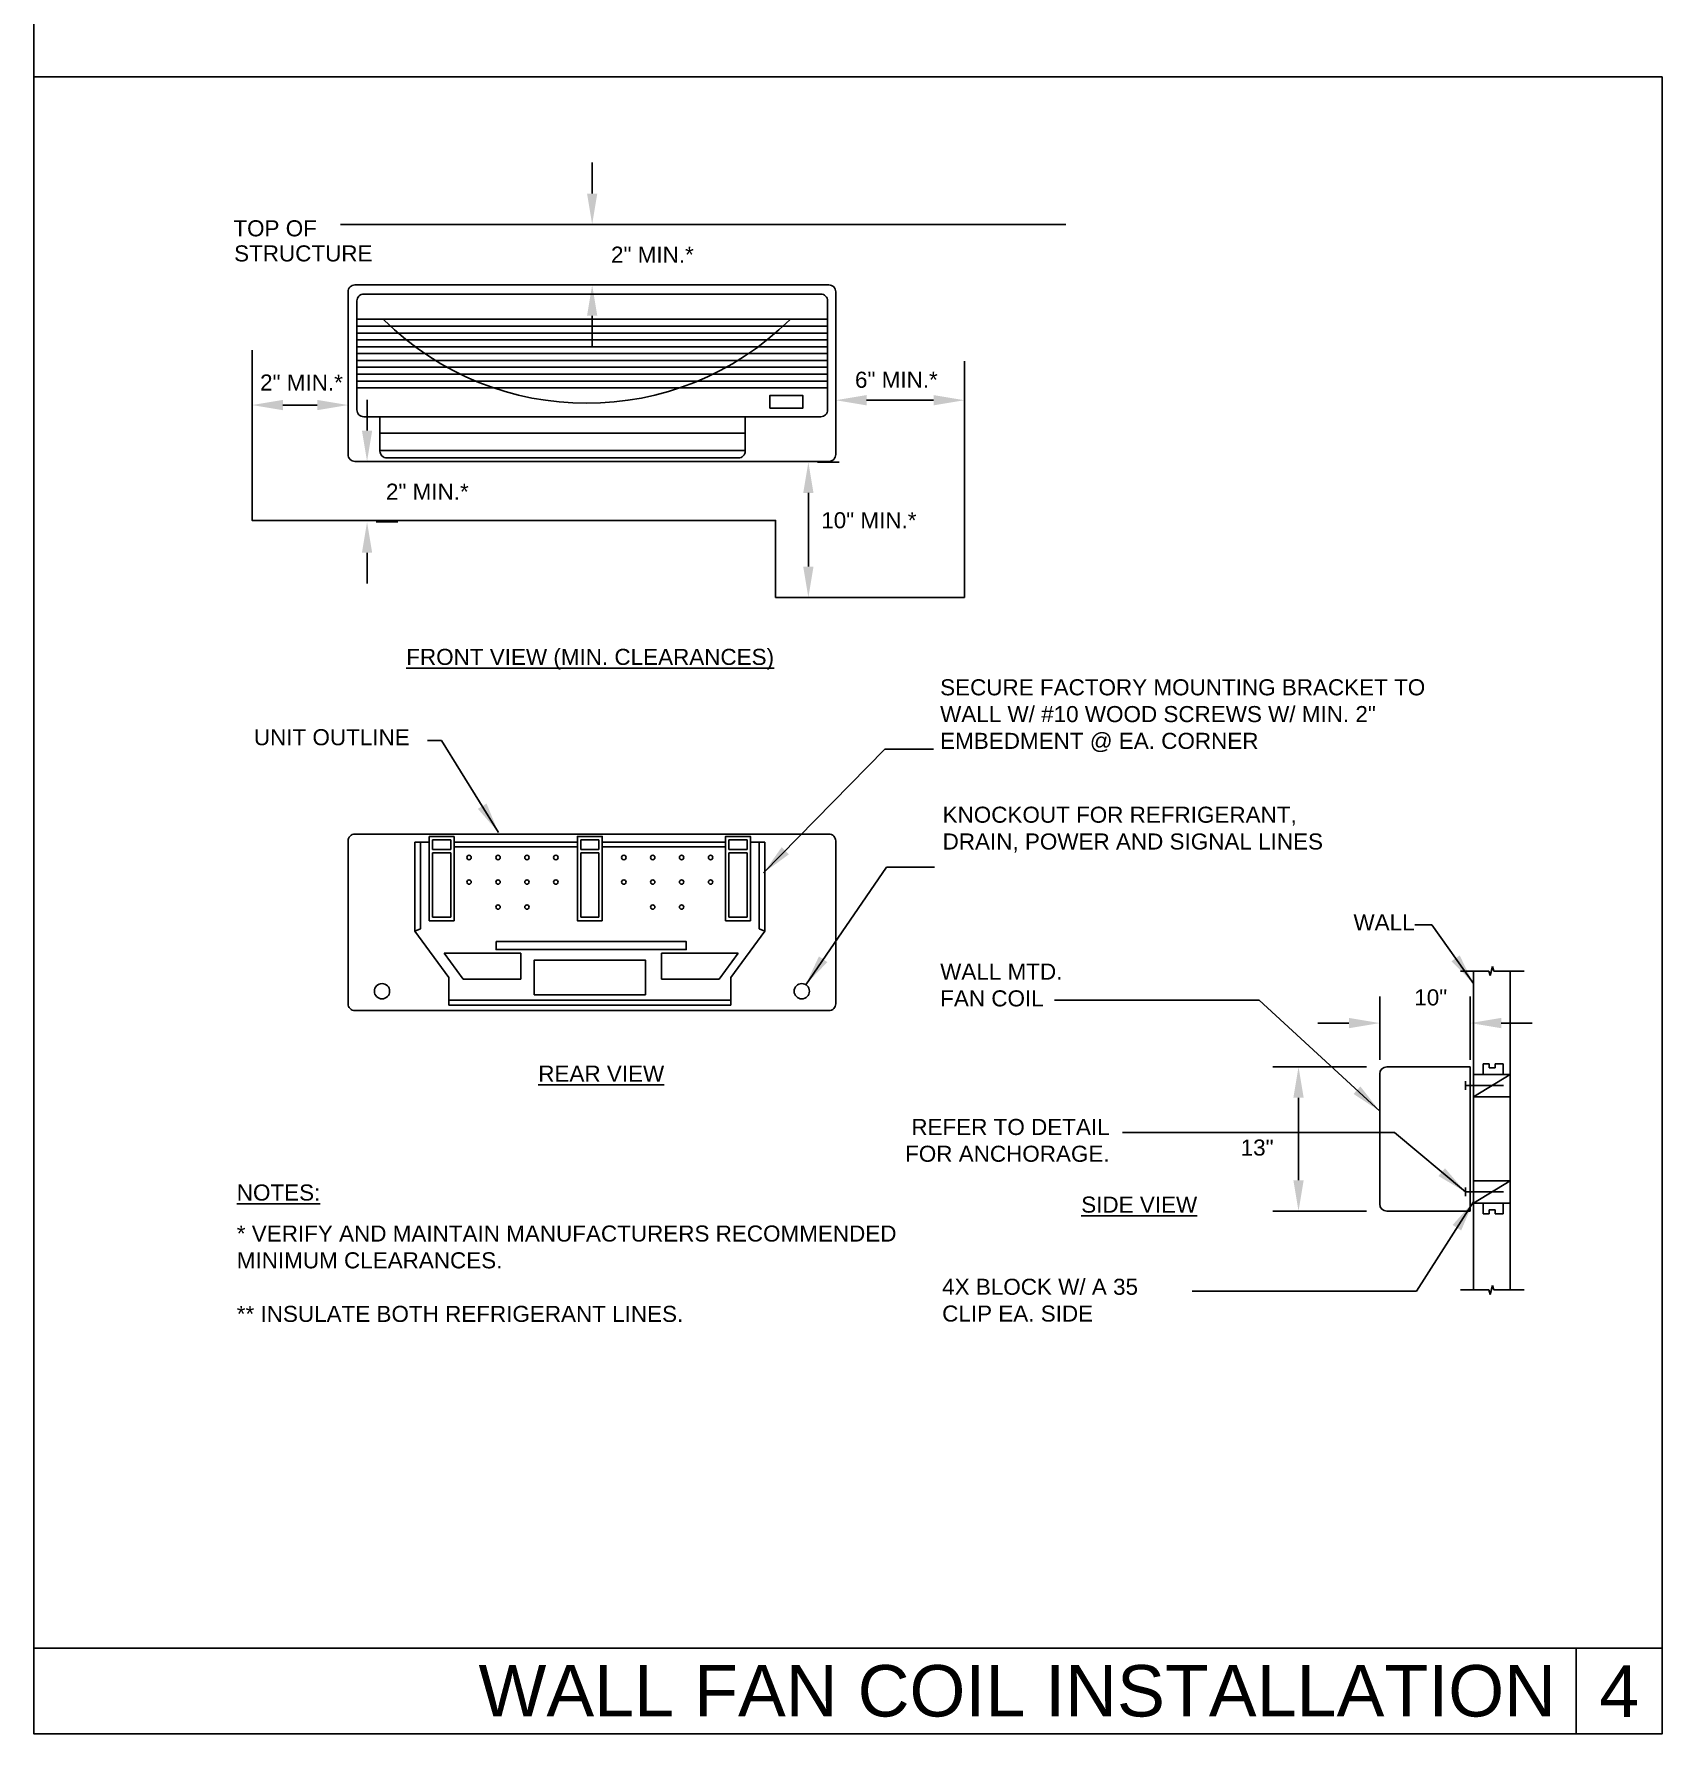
# Model space of a CAD drawing. Header units: inches. Extents: x -22 to 145, y -20 to 61.
# Drawn here: x 76.65 to 86.15, y 7.51 to 17.43 of the extents above; entities that cross this region are included whole.
import ezdxf
from ezdxf.enums import TextEntityAlignment as Align

# ---------------------------------------------------------------- set-up
doc = ezdxf.new("R2010")
doc.units = ezdxf.units.IN
doc.header["$MEASUREMENT"] = 0
doc.header["$PDMODE"] = 34
doc.header["$PDSIZE"] = 50
for name, color, linetype in [('G-DETL-LW04', 4, 'Continuous'), ('GEC_BORDER', 2, 'Continuous'), ('M-DET-TXT', 2, 'Continuous'), ('M_TEXT', 2, 'Continuous')]:
    doc.layers.add(name, color=color, linetype=linetype)
doc.styles.add('ARC-TEXT', font='arial.ttf', dxfattribs={"width": 1.00018, "height": 0.0938})
doc.styles.get("Standard").update_dxf_attribs({"font": 'arial.ttf'})
doc.styles.add('TITLE1', font='arial.ttf')
doc.dimstyles.new('Standard 2', dxfattribs={"dimtxt": 0.18, "dimasz": 0.18, "dimexe": 0.18, "dimexo": 0.0625, "dimgap": 0.09, "dimtad": 0, "dimtih": 1, "dimtoh": 1, "dimdec": 4, "dimzin": 0, "dimdsep": 46, "dimtxsty": 'Standard', "dimcen": 0.09, "dimadec": 0, "dimazin": 0, "dimtfac": 1, "dimtdec": 4, "dimtofl": 0, "dimtmove": 0, "dimatfit": 3, "dimfxl": 1, "dimtolj": 1, "dimtzin": 0, "dimarcsym": 0})
doc.dimstyles.new('STANDARD$7', dxfattribs={"dimtxt": 0.18, "dimasz": 0.125, "dimexe": 0.179688, "dimexo": 0.0625, "dimgap": 0.09, "dimtad": 1, "dimdec": 4, "dimzin": 0, "dimdsep": 46, "dimlunit": 4, "dimtxsty": 'Standard', "dimcen": 0.09375, "dimclrd": 256, "dimadec": 0, "dimazin": 0, "dimtfac": 1, "dimtdec": 4, "dimtmove": 0, "dimatfit": 3, "dimfxl": 1, "dimtolj": 1, "dimtzin": 0, "dimarcsym": 0})

# ---------------------------------------------------------------- blocks, each defined once
blk = doc.blocks.new('*D1119')
at = {"layer": 'Defpoints', "color": 0, "transparency": 16777216}
for p in [(81.1567, 14.9307), (81.1659, 14.9307), (81.142, 14.1405)]:
    blk.add_point(p, dxfattribs=at)
at = {"layer": 'M-DET-TXT', "color": 0, "lineweight": -2, "transparency": 16777216}
for p, q in [((81.2192, 14.9307), (81.3459, 14.9307)), ((81.1659, 14.3205), (81.1659, 14.7507)), ((81.2045, 14.1405), (81.3459, 14.1405))]:
    blk.add_line(p, q, dxfattribs=at)
at = {"layer": 'M-DET-TXT', "color": 0, "transparency": 16777216}
for points in [[(81.1359, 14.7507), (81.1959, 14.7507), (81.1659, 14.9307)], [(81.1359, 14.3205), (81.1959, 14.3205), (81.1659, 14.1405)]]:
    blk.add_solid(points, dxfattribs=at)
blk = doc.blocks.new('*D1120')
at = {"layer": 'Defpoints', "color": 0, "transparency": 16777216}
for p in [(84.4998, 11.6792), (84.4998, 11.6569), (85.0287, 11.6792)]:
    blk.add_point(p, dxfattribs=at)
at = {"layer": 'M-DET-TXT', "color": 0, "lineweight": -2, "transparency": 16777216}
for p, q in [((84.3198, 11.6569), (84.1398, 11.6569)), ((84.4998, 11.6167), (84.4998, 11.4769)), ((85.0287, 11.6167), (85.0287, 11.4769)), ((85.2087, 11.6569), (85.3887, 11.6569))]:
    blk.add_line(p, q, dxfattribs=at)
at = {"layer": 'M-DET-TXT', "color": 0, "transparency": 16777216}
for points in [[(84.3198, 11.6869), (84.3198, 11.6269), (84.4998, 11.6569)], [(85.2087, 11.6869), (85.2087, 11.6269), (85.0287, 11.6569)]]:
    blk.add_solid(points, dxfattribs=at)
blk = doc.blocks.new('*D1121')
at = {"layer": 'Defpoints', "color": 0, "transparency": 16777216}
for p in [(83.973, 11.4016), (84.0262, 11.4016), (83.973, 10.5595)]:
    blk.add_point(p, dxfattribs=at)
at = {"layer": 'M-DET-TXT', "color": 0, "lineweight": -2, "transparency": 16777216}
for p, q in [((84.0355, 11.4016), (84.2062, 11.4016)), ((84.0262, 10.7395), (84.0262, 11.2216)), ((84.0355, 10.5595), (84.2062, 10.5595))]:
    blk.add_line(p, q, dxfattribs=at)
at = {"layer": 'M-DET-TXT', "color": 0, "transparency": 16777216}
for points in [[(83.9962, 11.2216), (84.0562, 11.2216), (84.0262, 11.4016)], [(83.9962, 10.7395), (84.0562, 10.7395), (84.0262, 10.5595)]]:
    blk.add_solid(points, dxfattribs=at)
blk = doc.blocks.new('A$C016346C8')
at = {"layer": 'G-DETL-LW04'}
for p, q in [((0, 2.53), (15.9, 2.53)), ((15.9, 2.53), (16.58, 0)), ((16.58, 0), (17.94, 5.05)), ((17.94, 5.05), (18.61, 2.53)), ((18.61, 2.53), (35.56, 2.53))]:
    blk.add_line(p, q, dxfattribs=at)
blk = doc.blocks.new('*D1122')
at = {"layer": 'Defpoints', "color": 0, "transparency": 16777216}
for p in [(77.92, 15.2845), (78.4797, 15.2845), (77.92, 15.2633)]:
    blk.add_point(p, dxfattribs=at)
at = {"layer": 'M-DET-TXT', "color": 0, "lineweight": -2, "transparency": 16777216}
for p, q in [((77.92, 15.222), (77.92, 15.0833)), ((78.2997, 15.2633), (78.1, 15.2633)), ((78.4797, 15.222), (78.4797, 15.0833))]:
    blk.add_line(p, q, dxfattribs=at)
at = {"layer": 'M-DET-TXT', "color": 0, "transparency": 16777216}
for points in [[(78.1, 15.2933), (78.1, 15.2333), (77.92, 15.2633)], [(78.2997, 15.2933), (78.2997, 15.2333), (78.4797, 15.2633)]]:
    blk.add_solid(points, dxfattribs=at)
blk = doc.blocks.new('*D1123')
at = {"layer": 'Defpoints', "color": 0, "transparency": 16777216}
for p in [(81.3256, 15.2914), (82.0765, 15.2914), (82.0765, 15.2914)]:
    blk.add_point(p, dxfattribs=at)
at = {"layer": 'M-DET-TXT', "color": 0, "lineweight": -2, "transparency": 16777216}
for p, q in [((81.3256, 15.3539), (81.3256, 15.4714)), ((82.0765, 15.3539), (82.0765, 15.4714)), ((81.5056, 15.2914), (81.8965, 15.2914))]:
    blk.add_line(p, q, dxfattribs=at)
at = {"layer": 'M-DET-TXT', "color": 0, "transparency": 16777216}
for points in [[(81.5056, 15.3214), (81.5056, 15.2614), (81.3256, 15.2914)], [(81.8965, 15.3214), (81.8965, 15.2614), (82.0765, 15.2914)]]:
    blk.add_solid(points, dxfattribs=at)
blk = doc.blocks.new('*D1124')
at = {"layer": 'Defpoints', "color": 0, "transparency": 16777216}
for p in [(79.8951, 16.3177), (79.9043, 16.3177), (79.8951, 15.9642)]:
    blk.add_point(p, dxfattribs=at)
at = {"layer": 'M-DET-TXT', "color": 0, "lineweight": -2, "transparency": 16777216}
for p, q in [((79.9043, 16.4977), (79.9043, 16.6777)), ((79.9576, 16.3177), (80.0843, 16.3177)), ((79.9576, 15.9642), (80.0843, 15.9642)), ((79.9043, 15.7842), (79.9043, 15.6042))]:
    blk.add_line(p, q, dxfattribs=at)
at = {"layer": 'M-DET-TXT', "color": 0, "transparency": 16777216}
for points in [[(79.8743, 16.4977), (79.9343, 16.4977), (79.9043, 16.3177)], [(79.8743, 15.7842), (79.9343, 15.7842), (79.9043, 15.9642)]]:
    blk.add_solid(points, dxfattribs=at)
blk = doc.blocks.new('*D1125')
at = {"layer": 'Defpoints', "color": 0, "transparency": 16777216}
for p in [(78.5817, 14.9346), (78.5908, 14.9346), (78.5817, 14.5811)]:
    blk.add_point(p, dxfattribs=at)
at = {"layer": 'M-DET-TXT', "color": 0, "lineweight": -2, "transparency": 16777216}
for p, q in [((78.5908, 15.1146), (78.5908, 15.2946)), ((78.6442, 14.9346), (78.7708, 14.9346)), ((78.6442, 14.5811), (78.7708, 14.5811)), ((78.5908, 14.4011), (78.5908, 14.2211))]:
    blk.add_line(p, q, dxfattribs=at)
at = {"layer": 'M-DET-TXT', "color": 0, "transparency": 16777216}
for points in [[(78.5608, 15.1146), (78.6208, 15.1146), (78.5908, 14.9346)], [(78.5608, 14.4011), (78.6208, 14.4011), (78.5908, 14.5811)]]:
    blk.add_solid(points, dxfattribs=at)

msp = doc.modelspace()

# ---------------------------------------------------------------- linework, layer by layer
msp.add_line((76.6472, 17.67848), (76.6472, 17.17848))
at = {"layer": 'G-DETL-LW04'}
for p, q in [((82.66768, 16.31773), (78.43671, 16.31773)), ((78.53134, 15.76351), (81.2784, 15.76351)), ((78.53134, 15.72351), (81.2784, 15.72351)), ((78.53134, 15.68351), (81.2784, 15.68351)), ((77.92001, 15.58361), (77.92001, 14.95517)), ((78.53134, 15.64351), (81.2784, 15.64351)), ((78.53134, 15.60351), (81.2784, 15.60351)), ((78.53134, 15.56351), (81.2784, 15.56351)), ((78.53134, 15.52351), (81.2784, 15.52351)), ((78.53134, 15.48351), (81.2784, 15.48351)), ((82.07651, 14.14049), (82.07651, 15.51989)), ((78.53134, 15.44351), (81.2784, 15.44351)), ((78.53134, 15.40351), (81.2784, 15.40351)), ((78.53134, 15.36351), (81.2784, 15.36351)), ((78.66617, 15.09893), (80.79809, 15.09893)), ((78.66617, 14.99819), (80.79809, 14.99819)), ((78.86912, 12.19312), (78.86912, 12.71295)), ((78.86912, 12.71295), (78.95347, 12.71295)), ((78.90193, 12.20698), (78.90193, 12.71295)), ((78.95347, 12.74573), (78.95347, 12.254)), ((79.09874, 12.74573), (78.95347, 12.74573)), ((79.07874, 12.72573), (78.97347, 12.72573)), ((78.97347, 12.72573), (78.97347, 12.67003)), ((79.07874, 12.67003), (79.07874, 12.72573)), ((79.09874, 12.254), (79.09874, 12.74573)), ((79.09874, 12.71295), (79.81805, 12.71295)), ((79.83805, 12.72573), (79.83805, 12.67003)), ((79.94331, 12.72573), (79.83805, 12.72573)), ((79.94331, 12.67003), (79.94331, 12.72573)), ((79.96331, 12.71295), (80.68262, 12.71295)), ((80.70262, 12.72573), (80.70262, 12.67003)), ((80.80789, 12.72573), (80.70262, 12.72573)), ((80.80789, 12.67003), (80.80789, 12.72573)), ((80.82789, 12.71295), (80.91223, 12.71295)), ((80.87943, 12.20698), (80.87943, 12.71295)), ((80.91223, 12.71295), (80.91223, 12.19312)), ((79.07874, 12.67003), (78.97347, 12.67003)), ((78.97347, 12.65003), (78.97347, 12.274)), ((79.07874, 12.65003), (78.97347, 12.65003)), ((79.07874, 12.274), (79.07874, 12.65003)), ((79.81805, 12.68485), (79.09874, 12.68485)), ((79.94331, 12.67003), (79.83805, 12.67003)), ((79.83805, 12.65003), (79.83805, 12.274)), ((79.94331, 12.65003), (79.83805, 12.65003)), ((79.94331, 12.274), (79.94331, 12.65003)), ((80.68262, 12.68485), (79.96331, 12.68485)), ((80.80789, 12.67003), (80.70262, 12.67003)), ((80.70262, 12.65003), (80.70262, 12.274)), ((80.80789, 12.65003), (80.70262, 12.65003)), ((80.80789, 12.274), (80.80789, 12.65003)), ((78.86912, 12.19312), (78.90193, 12.20698)), ((78.95347, 12.254), (79.09874, 12.254)), ((78.97347, 12.274), (79.07874, 12.274)), ((79.83805, 12.274), (79.94331, 12.274)), ((80.70262, 12.274), (80.80789, 12.274)), ((80.91223, 12.19312), (80.87943, 12.20698)), ((78.86912, 12.19312), (79.06822, 11.92378)), ((80.91223, 12.19312), (80.71314, 11.92378)), ((79.04028, 12.06393), (79.15207, 11.9127)), ((79.48752, 12.06393), (79.04028, 12.06393)), ((79.48752, 12.06393), (79.48752, 11.9127)), ((80.30902, 12.06393), (80.75626, 12.06393)), ((80.30902, 12.06393), (80.30902, 11.9127)), ((80.75626, 12.06393), (80.64447, 11.9127)), ((79.06822, 11.92378), (79.06822, 11.76227)), ((79.48752, 11.9127), (79.15207, 11.9127)), ((80.30902, 11.9127), (80.64447, 11.9127)), ((80.71314, 11.92378), (80.71314, 11.76227)), ((85.04677, 11.961), (85.04677, 10.10011)), ((85.26062, 11.961), (85.26062, 10.10011)), ((85.02867, 11.44215), (85.02867, 11.81148)), ((80.71314, 11.79037), (79.06822, 11.79037)), ((80.71314, 11.76227), (79.06822, 11.76227)), ((85.10331, 11.35711), (85.10331, 11.41898)), ((85.10331, 11.41898), (85.13839, 11.41898)), ((85.13839, 11.41898), (85.13839, 11.39629)), ((85.17346, 11.39629), (85.17346, 11.41898)), ((85.17346, 11.41898), (85.22091, 11.41898)), ((85.22091, 11.41898), (85.22091, 11.35711)), ((84.49969, 11.35998), (84.49969, 10.60121)), ((85.02853, 11.40164), (84.54136, 11.40164)), ((84.9998, 11.31722), (84.9998, 11.26709)), ((85.02853, 11.40164), (85.02853, 10.55954)), ((85.04677, 11.35711), (85.26062, 11.35711)), ((85.04677, 11.2272), (85.26062, 11.35711)), ((85.13839, 11.39629), (85.17346, 11.39629)), ((84.9998, 11.29215), (85.22183, 11.29215)), ((85.04677, 11.2272), (85.26062, 11.2272)), ((85.04677, 10.73644), (85.26062, 10.73644)), ((85.04677, 10.60653), (85.26062, 10.73644)), ((84.9998, 10.69654), (84.9998, 10.64641)), ((84.9998, 10.67148), (85.22183, 10.67148)), ((84.54136, 10.55954), (85.02853, 10.55954)), ((85.04677, 10.60653), (85.26062, 10.60653)), ((85.10331, 10.60653), (85.10331, 10.54466)), ((85.10331, 10.54466), (85.13839, 10.54466)), ((85.13839, 10.54466), (85.13839, 10.56735)), ((85.13839, 10.56735), (85.17346, 10.56735)), ((85.17346, 10.56735), (85.17346, 10.54466)), ((85.17346, 10.54466), (85.22091, 10.54466)), ((85.22091, 10.54466), (85.22091, 10.60653))]:
    msp.add_line(p, q, dxfattribs=at)
for points in [[(78.51965, 14.9346), (81.28563, 14.9346, 0.4142136), (81.32563, 14.9746), (81.32563, 15.92425, 0.4142136), (81.28563, 15.96425), (78.51965, 15.96425, 0.4142136), (78.47965, 15.92425), (78.47965, 14.9746, 0.4142136)], [(78.57134, 15.91083), (81.2384, 15.91083, -0.4142136), (81.2784, 15.87083), (81.2784, 15.23502, -0.4142136), (81.2384, 15.19502), (78.57134, 15.19502, -0.4142136), (78.53134, 15.23502), (78.53134, 15.87083, -0.4142136)], [(78.51965, 11.7299), (81.28563, 11.7299, 0.4142136), (81.32563, 11.7699), (81.32563, 12.71955, 0.4142136), (81.28563, 12.75955), (78.51965, 12.75955, 0.4142136), (78.47965, 12.71955), (78.47965, 11.7699, 0.4142136)]]:
    msp.add_lwpolyline(points, format="xyb", close=True, dxfattribs=at)
for points in [[(80.94051, 15.24554), (81.13409, 15.24554), (81.13409, 15.31809), (80.94051, 15.31809)], [(79.96331, 12.254), (79.81805, 12.254), (79.81805, 12.74573), (79.96331, 12.74573)], [(80.82789, 12.254), (80.68262, 12.254), (80.68262, 12.74573), (80.82789, 12.74573)], [(79.34339, 12.13235), (80.45314, 12.13235), (80.45314, 12.08554), (79.34339, 12.08554)], [(79.5664, 11.82268), (80.21496, 11.82268), (80.21496, 12.02432), (79.5664, 12.02432)]]:
    msp.add_lwpolyline(points, close=True, dxfattribs=at)
msp.add_lwpolyline([(80.79809, 15.19502), (80.79809, 14.99502, -0.4142136), (80.75809, 14.95502), (78.70617, 14.95502, -0.4142136), (78.66617, 14.99502), (78.66617, 15.19502)], format="xyb", dxfattribs=at)
msp.add_lwpolyline([(82.07651, 14.14049), (80.97501, 14.14049), (80.97501, 14.58967), (77.92001, 14.58967), (77.92001, 14.95517)], dxfattribs=at)
for centre, radius in [((79.1862, 12.62314), 0.01273), ((79.3549, 12.62314), 0.01273), ((79.5236, 12.62314), 0.01273), ((79.6923, 12.62314), 0.01273), ((80.08905, 12.62314), 0.01273), ((80.25776, 12.62314), 0.01273), ((80.42646, 12.62314), 0.01273), ((80.59516, 12.62314), 0.01273), ((79.1862, 12.47999), 0.01273), ((79.3549, 12.47999), 0.01273), ((79.5236, 12.47999), 0.01273), ((79.6923, 12.47999), 0.01273), ((80.08905, 12.47999), 0.01273), ((80.25776, 12.47999), 0.01273), ((80.42646, 12.47999), 0.01273), ((80.59516, 12.47999), 0.01273), ((79.3549, 12.33366), 0.01273), ((79.5236, 12.33366), 0.01273), ((80.25776, 12.33366), 0.01273), ((80.42646, 12.33366), 0.01273), ((78.67799, 11.84287), 0.04457), ((81.1273, 11.84287), 0.04457)]:
    msp.add_circle(centre, radius, dxfattribs=at)
for centre, radius, start, end in [((79.87238, 16.95691), 1.68303, 225.269238, 314.730762), ((84.54136, 11.35998), 0.04167, 90, 180), ((84.54136, 10.60121), 0.04167, 180, 270)]:
    msp.add_arc(centre, radius, start, end, dxfattribs=at)
at = {"layer": 'GEC_BORDER', "color": 3}
for p, q in [((76.6472, 8.00848), (86.1472, 8.00848)), ((85.6472, 7.50848), (85.6472, 8.00848))]:
    msp.add_line(p, q, dxfattribs=at)
at = {"layer": 'GEC_BORDER', "color": 5}
msp.add_line((85.6472, 7.50848), (85.6472, 8.00848), dxfattribs=at)
at = {"layer": 'GEC_BORDER', "color": 3}
msp.add_lwpolyline([(86.1472, 17.17848), (76.6472, 17.17848), (76.6472, 7.50848), (86.1472, 7.50848)], close=True, dxfattribs=at)
at = {"layer": 'M-DET-TXT'}
for p, q in [((84.49983, 11.44215), (84.49983, 11.81148)), ((84.4231, 11.40164), (83.87603, 11.40164)), ((83.87603, 10.55954), (84.4231, 10.55954))]:
    msp.add_line(p, q, dxfattribs=at)

# ---------------------------------------------------------------- block references
at = {"layer": 'G-DETL-LW04', "xscale": 0.0104166666666667, "yscale": 0.0104166666666667, "zscale": 0.0104166666666667}
for p in [(84.97203, 11.93423), (84.97203, 10.07379)]:
    msp.add_blockref('A$C016346C8', p, dxfattribs=at)

# ---------------------------------------------------------------- texts
at = {"layer": 'M-DET-TXT', "style": 'ARC-TEXT'}
for s, p in [('2" MIN.*', (80.01443, 16.09409)), ('2" MIN.*', (77.96645, 15.3478)), ('6" MIN.*', (81.43808, 15.36409)), ('2" MIN.*', (78.70097, 14.71096)), ('10" MIN.*', (81.2411, 14.54415)), ('%%UFRONT VIEW (MIN. CLEARANCES)', (78.81951, 13.74684)), ('UNIT OUTLINE', (77.9302, 13.27812)), ('%%UREAR VIEW', (79.58975, 11.31509)), ('%%UNOTES:', (77.83056, 10.62143)), ('%%USIDE VIEW', (82.75828, 10.55078))]:
    msp.add_text(s, height=0.09375, dxfattribs=at).set_placement(p)
at = {"layer": 'M-DET-TXT', "style": 'TITLE1'}
msp.add_text('4', height=0.3, dxfattribs=at).set_placement((85.8972, 7.75848), align=Align.MIDDLE_CENTER)
at = {"layer": 'M-DET-TXT'}
for s, insert, char_height, width, attachment_point, style in [('SECURE FACTORY MOUNTING BRACKET TO WALL W/ #10 WOOD SCREWS W/ MIN. 2" EMBEDMENT @ EA. CORNER', (81.93491, 13.66315), 0.09375, 2.8225838, 1, 'ARC-TEXT'), ('KNOCKOUT FOR REFRIGERANT, DRAIN, POWER AND SIGNAL LINES', (81.94923, 12.91973), 0.09375, 2.2369028, 1, 'ARC-TEXT'), ('WALL MTD. FAN COIL', (81.93521, 12.00424), 0.09375, 0.8129334, 1, 'ARC-TEXT'), ('REFER TO DETAIL  \\PFOR ANCHORAGE.', (82.92384, 11.09758), 0.09375, 2.4375497, 3, 'ARC-TEXT'), ('* VERIFY AND MAINTAIN MANUFACTURERS RECOMMENDED MINIMUM CLEARANCES. \\P\\P** INSULATE BOTH REFRIGERANT LINES.', (77.83056, 10.47571), 0.09375, 4.3171947, 1, 'ARC-TEXT'), ('4X BLOCK W/ A 35 CLIP EA. SIDE', (81.94676, 10.16505), 0.09375, 1.4471367, 1, 'ARC-TEXT'), ('WALL FAN COIL INSTALLATION  ', (85.52849, 7.75848), 0.3, 9.078125, 6, 'TITLE1')]:
    msp.add_mtext(s, dxfattribs=dict(at, insert=insert, char_height=char_height, width=width, attachment_point=attachment_point, style=style))
at = {"layer": 'M_TEXT', "style": 'ARC-TEXT'}
for s, p in [('TOP OF', (77.8105, 16.24777)), ('STRUCTURE', (77.81491, 16.10131))]:
    msp.add_text(s, height=0.09375, dxfattribs=at).set_placement(p)
for s, p in [('WALL', (84.70346, 12.24497)), ('10"', (84.89386, 11.80694)), ('13"', (83.88081, 10.9305))]:
    msp.add_text(s, height=0.09375, dxfattribs=at).set_placement(p, align=Align.MIDDLE_RIGHT)

# ---------------------------------------------------------------- dimensions: what is measured, and where the dimension line sits
at = {"layer": 'M-DET-TXT'}
for base, p1, p2, picture, middle in [((79.9043, 16.31773), (79.89512, 15.96425), (79.89512, 16.31773), '*D1124', (79.9043, 16.14099)), ((78.59084, 14.9346), (78.58165, 14.58112), (78.58165, 14.9346), '*D1125', (78.59084, 14.75786)), ((81.16592, 14.93071), (81.14197, 14.14049), (81.15673, 14.93071), '*D1119', (81.16592, 14.33244)), ((84.02615, 11.40164), (83.97301, 10.55954), (83.97301, 11.40164), '*D1121', (84.02615, 10.98328))]:
    dim = msp.add_linear_dim(base=base, p1=p1, p2=p2, angle=90, text=' ', dimstyle='Standard 2', override={"dimgap": 0.09375}, dxfattribs=at)
    dim.commit()
    dim.dimension.update_dxf_attribs({"geometry": picture, "text_midpoint": middle, "dimtype": 160})
for base, p1, p2, picture, middle in [((82.07651, 15.2914), (81.32563, 15.2914), (82.07651, 15.2914), '*D1123', (81.77596, 15.2914)), ((77.92001, 15.26335), (78.47965, 15.2845), (77.92001, 15.2845), '*D1122', (78.20724, 15.26335)), ((84.49983, 11.65691), (85.02867, 11.67925), (84.49983, 11.67925), '*D1120', (84.76425, 11.65691))]:
    dim = msp.add_linear_dim(base=base, p1=p1, p2=p2, text=' ', dimstyle='Standard 2', override={"dimgap": 0.09375}, dxfattribs=at)
    dim.commit()
    dim.dimension.update_dxf_attribs({"geometry": picture, "text_midpoint": middle, "dimtype": 160})

# ---------------------------------------------------------------- leaders
for points, dimstyle, override in [([(79.35734, 12.76935), (79.02605, 13.30581), (78.94272, 13.30581)], 'STANDARD$7', {"dimasz": 0.18, "dimexe": 0.18, "dimgap": 0.09375, "dimtad": 0, "dimtih": 1, "dimtoh": 1, "dimlunit": 2, "dimcen": 0.09, "dimclrd": 0, "dimtofl": 0}), ([(80.90507, 12.53355), (81.61131, 13.25505), (81.89693, 13.25505)], 'STANDARD$7', {"dimasz": 0.18, "dimexe": 0.18, "dimgap": 0.09375, "dimtad": 0, "dimtih": 1, "dimtoh": 1, "dimlunit": 2, "dimcen": 0.09, "dimclrd": 0, "dimtofl": 0}), ([(81.15036, 11.88101), (81.62102, 12.56737), (81.90267, 12.56737)], 'STANDARD$7', {"dimasz": 0.18, "dimexe": 0.18, "dimgap": 0.09375, "dimtad": 0, "dimtih": 1, "dimtoh": 1, "dimlunit": 2, "dimcen": 0.09, "dimclrd": 0, "dimtofl": 0}), ([(85.04677, 11.88798), (84.80382, 12.22954), (84.7049, 12.22954)], 'Standard 2', {"dimgap": 0.09375, "dimtad": 0}), ([(84.49969, 11.14341), (83.79555, 11.79065), (82.60278, 11.79065)], 'STANDARD$7', {"dimasz": 0.18, "dimexe": 0.18, "dimgap": 0.09375, "dimtad": 0, "dimtih": 1, "dimtoh": 1, "dimlunit": 2, "dimcen": 0.09, "dimclrd": 0, "dimtofl": 0}), ([(84.9998, 10.67148), (84.58612, 11.01806), (82.99941, 11.01806)], 'STANDARD$7', {"dimasz": 0.18, "dimexe": 0.18, "dimgap": 0.09375, "dimtad": 0, "dimtih": 1, "dimtoh": 1, "dimlunit": 2, "dimcen": 0.09, "dimclrd": 0, "dimtofl": 0}), ([(85.04677, 10.6146), (84.71435, 10.09175), (83.40594, 10.09175)], 'STANDARD$7', {"dimasz": 0.18, "dimexe": 0.18, "dimgap": 0.09375, "dimtad": 0, "dimtih": 1, "dimtoh": 1, "dimlunit": 2, "dimcen": 0.09, "dimclrd": 0, "dimtofl": 0})]:
    msp.add_leader(points, dimstyle=dimstyle, override=override, dxfattribs=at)

doc.saveas('drawing.dxf')
